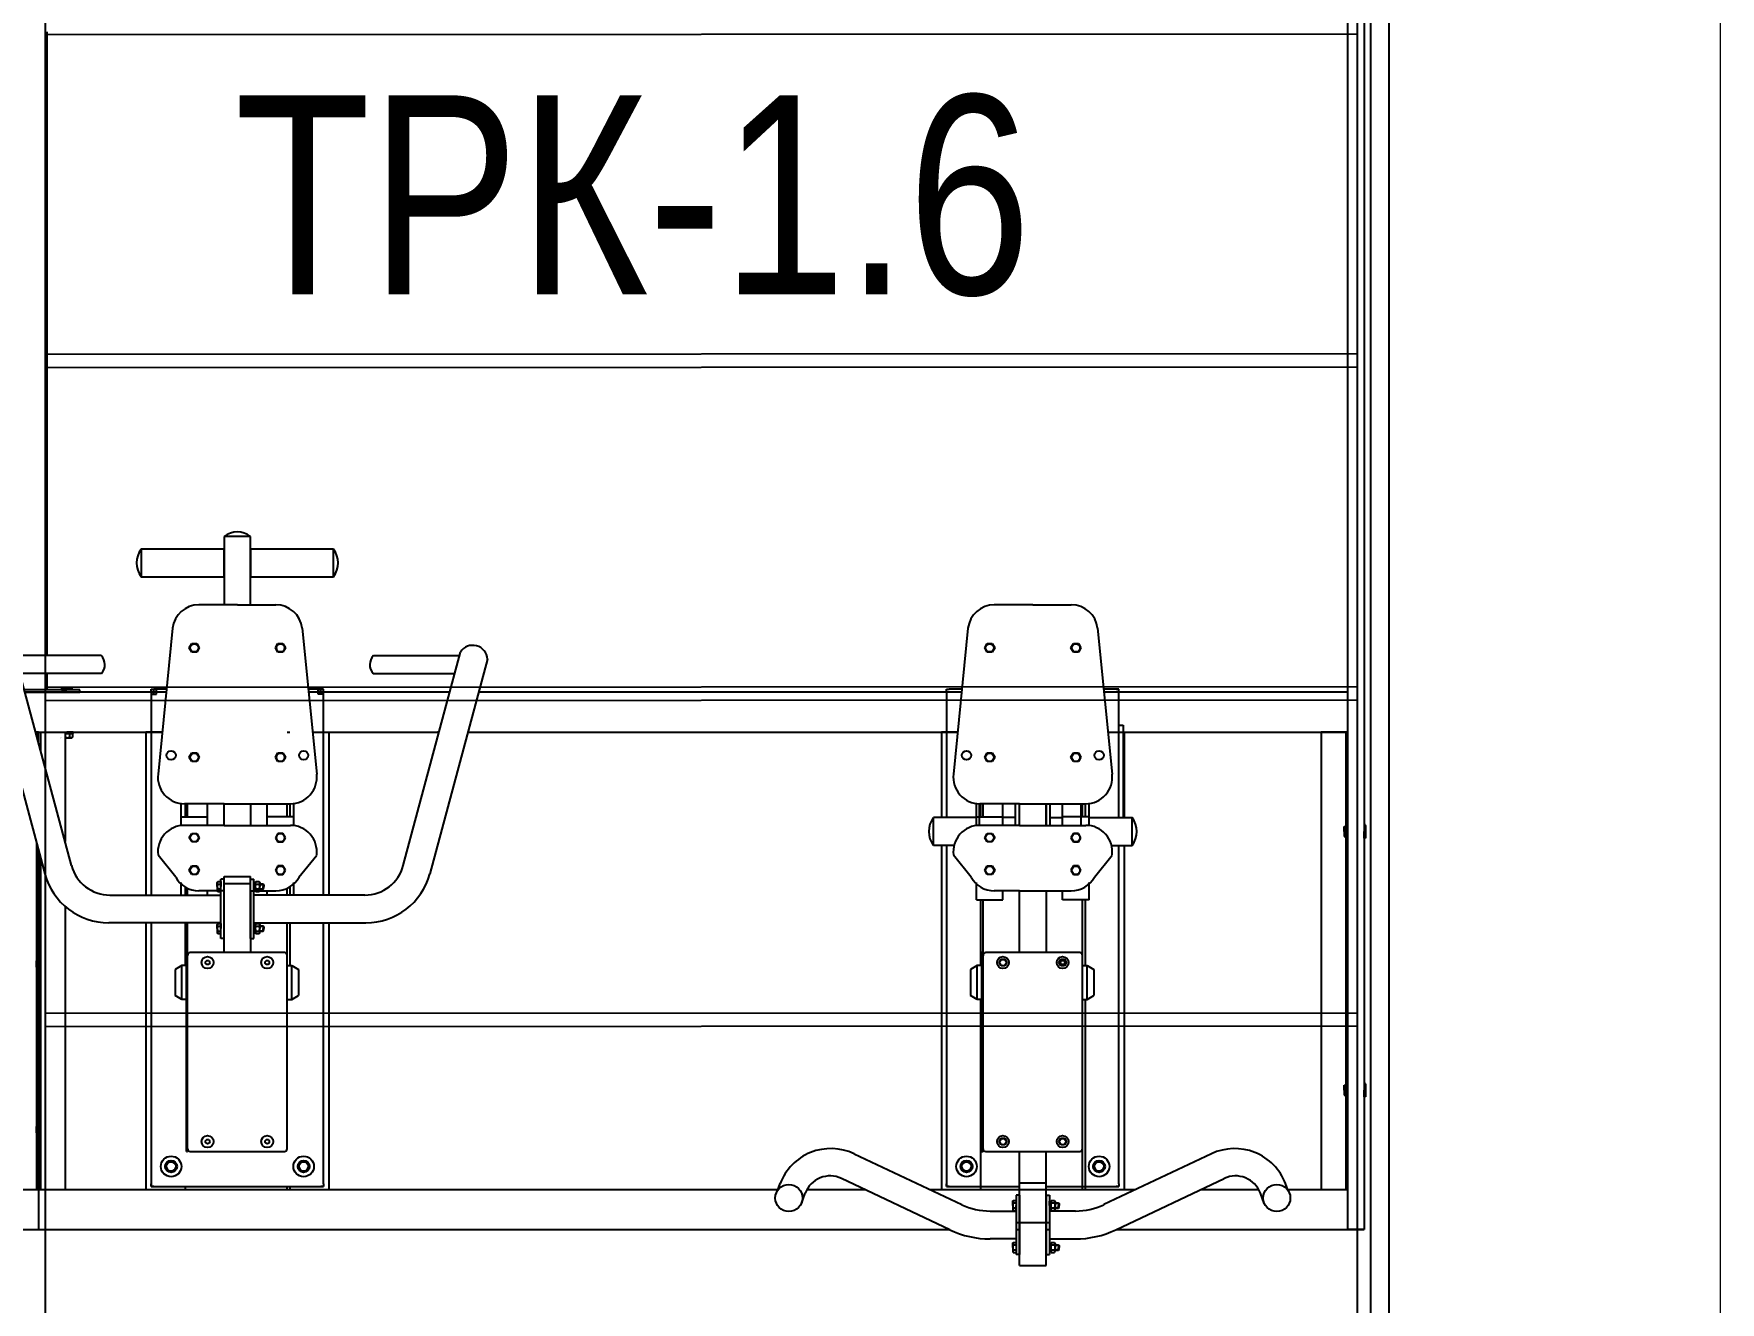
# Model space of a CAD drawing. Header units: millimetres. Extents: x -3908 to 2633, y -3782 to 2670.
# Drawn here: x 89 to 2633, y -1307 to 606 of the extents above; entities that cross this region are included whole.
import ezdxf

# ---------------------------------------------------------------- set-up
doc = ezdxf.new("R2010")
doc.units = ezdxf.units.MM
for name, color, linetype in [('DIKOM_АРТИКУЛ', 7, 'Continuous'), ('DIKOM_ЗОНА', 80, 'Continuous'), ('DIKOM_ОБЪЕКТ', 7, 'Continuous')]:
    doc.layers.add(name, color=color, linetype=linetype)
doc.styles.add('style1', font='arial.ttf', dxfattribs={"width": 0.8})

msp = doc.modelspace()

# ---------------------------------------------------------------- linework, layer by layer
at = {"layer": 'DIKOM_ЗОНА', "color": 3, "lineweight": 15}
msp.add_lwpolyline([(-1941.2, 2670.2), (2133.1, 2670.2, -0.414214), (2633.1, 2170.2), (2633.1, -1943.6, -0.414214), (2133.1, -2443.6), (-1941.2, -2443.6, -0.414214), (-2441.2, -1943.6), (-2441.2, 2170.2, -0.414214)], format="xyb", close=True, dxfattribs=at)
at = {"layer": 'DIKOM_ОБЪЕКТ'}
for p, q in [((2133.1, 2170.2), (2133.1, -1943.6)), ((105.8, 2074.7), (105.8, -1849.3)), ((2086, -1849.3), (2086, 2076)), ((2106, -1849.3), (2106, 2076)), ((2071, -1197.3), (2071, 1422.7)), ((2096, 1422.7), (2096, -1197.3)), ((105.8, 604.6), (2086, 605.6)), ((108.5, 608.7), (108.5, -332)), ((105.8, 122.6), (2086, 123.6)), ((105.8, 102.6), (2086, 103.6)), ((416, -152.2), (376, -152.2)), ((376, -152.2), (376, -255.3)), ((416, -255.3), (416, -152.2)), ((376, -171.2), (251, -171.2)), ((251, -171.2), (251, -213.2)), ((376, -213.2), (376, -171.2)), ((541, -171.2), (416, -171.2)), ((416, -171.2), (416, -213.2)), ((541, -213.2), (541, -171.2)), ((251, -213.2), (376, -213.2)), ((416, -213.2), (541, -213.2)), ((396, -255.3), (337.9, -255.3)), ((396, -255.3), (454, -255.3)), ((1596, -255.3), (1537.9, -255.3)), ((1596, -255.3), (1654, -255.3)), ((298.2, -290.6), (276.3, -510.6)), ((493.7, -290.6), (515.7, -510.6)), ((1498.2, -290.6), (1476.3, -510.6)), ((1693.7, -290.6), (1715.7, -510.6)), ((145.7, -648.5), (59.4, -326.6)), ((323.5, -320.3), (327.2, -313.8)), ((327.2, -326.8), (323.5, -320.3)), ((327.2, -313.8), (334.7, -313.8)), ((334.7, -326.8), (327.2, -326.8)), ((334.7, -313.8), (338.5, -320.3)), ((338.5, -320.3), (334.7, -326.8)), ((453.5, -320.3), (457.2, -313.8)), ((457.2, -326.8), (453.5, -320.3)), ((457.2, -313.8), (464.7, -313.8)), ((464.7, -326.8), (457.2, -326.8)), ((464.7, -313.8), (468.5, -320.3)), ((468.5, -320.3), (464.7, -326.8)), ((646.3, -648.5), (732.5, -326.6)), ((1523.5, -320.3), (1527.2, -313.8)), ((1527.2, -326.8), (1523.5, -320.3)), ((1527.2, -313.8), (1534.7, -313.8)), ((1534.7, -326.8), (1527.2, -326.8)), ((1534.7, -313.8), (1538.5, -320.3)), ((1538.5, -320.3), (1534.7, -326.8)), ((1653.5, -320.3), (1657.2, -313.8)), ((1657.2, -326.8), (1653.5, -320.3)), ((1657.2, -313.8), (1664.7, -313.8)), ((1664.7, -326.8), (1657.2, -326.8)), ((1664.7, -313.8), (1668.5, -320.3)), ((1668.5, -320.3), (1664.7, -326.8)), ((18.8, -337.3), (105.5, -660.9)), ((190.4, -332), (60.8, -332)), ((601.5, -332), (731.1, -332)), ((773.1, -337.3), (686.4, -660.9)), ((190.9, -359), (68.1, -359)), ((105.8, -379.4), (2086, -378.4)), ((108.5, -359), (108.5, -383.3)), ((138.5, -380.8), (130.9, -380.8)), ((130.9, -380.8), (130.9, -383.3)), ((138.5, -380.8), (131.2, -380.8)), ((138, -380.8), (137.1, -383.3)), ((138.5, -380.8), (146.1, -380.8)), ((138.5, -380.8), (145.7, -380.8)), ((138.9, -383.3), (139.8, -380.8)), ((146.1, -380.8), (146.1, -383.3)), ((601, -359), (723.8, -359)), ((158.5, -383.3), (74.6, -383.3)), ((96, -387.3), (75.7, -387.3)), ((75.7, -387.3), (158.5, -387.3)), ((288.6, -387.3), (96, -387.3)), ((105.8, -399.4), (2086, -398.4)), ((130.9, -383.3), (138.5, -383.3)), ((146.1, -383.3), (138.5, -383.3)), ((158.5, -387.3), (158.5, -383.3)), ((266, -386.3), (266, -382.3)), ((266, -382.3), (270, -382.3)), ((266, -386.3), (266, -693)), ((266, -390.3), (274, -390.3)), ((270, -390.3), (270, -382.3)), ((289.1, -382.3), (270, -382.3)), ((270, -386.3), (274, -386.3)), ((274, -390.3), (274, -382.3)), ((522, -382.3), (502.9, -382.3)), ((716.2, -387.3), (503.4, -387.3)), ((518, -390.3), (518, -382.3)), ((522, -386.3), (518, -386.3)), ((526, -390.3), (518, -390.3)), ((522, -382.3), (526, -382.3)), ((526, -382.3), (522, -382.3)), ((522, -390.3), (522, -382.3)), ((526, -386.3), (526, -382.3)), ((526, -386.3), (526, -382.3)), ((526, -693), (526, -386.3)), ((1488.6, -387.3), (759.7, -387.3)), ((1466, -386.3), (1466, -382.3)), ((1466, -382.3), (1470, -382.3)), ((1466, -386.3), (1466, -576.1)), ((1489.1, -382.3), (1470, -382.3)), ((1722, -382.3), (1702.9, -382.3)), ((2071, -387.3), (1703.4, -387.3)), ((1722, -382.3), (1726, -382.3)), ((1726, -382.3), (1722, -382.3)), ((1726, -386.3), (1726, -382.3)), ((1726, -386.3), (1726, -382.3)), ((1726, -576.1), (1726, -386.3)), ((91.7, -447.3), (96, -447.3)), ((96, -447.3), (91.7, -447.3)), ((93, -447.3), (93, -451.9)), ((96, -447.3), (282.6, -447.3)), ((96, -463.1), (96, -447.3)), ((96, -447.3), (136, -447.3)), ((96, -463.1), (96, -447.3)), ((99, -447.3), (99, -474.3)), ((128.5, -447.3), (138.5, -447.3)), ((136, -447.3), (136, -612.3)), ((136, -449.3), (138.5, -449.3)), ((138.5, -449.3), (136, -449.3)), ((138.5, -455.7), (136, -455.7)), ((148.5, -447.3), (138.5, -447.3)), ((147.7, -449.3), (138.5, -449.3)), ((138.5, -449.3), (148.5, -449.3)), ((138.5, -455.7), (146.1, -455.7)), ((143.1, -454.8), (143.1, -449.3)), ((146.1, -455.7), (147.7, -454.8)), ((147.7, -454.8), (147.7, -449.3)), ((148.5, -449.3), (148.5, -447.3)), ((282.6, -447.3), (258, -447.3)), ((258, -447.3), (258, -693)), ((471, -447.3), (475, -447.3)), ((471, -447.3), (475, -447.3)), ((509.3, -447.3), (700.2, -447.3)), ((509.3, -447.3), (534, -447.3)), ((534, -447.3), (534, -693)), ((700.2, -447.3), (698, -447.3)), ((743.6, -447.3), (1482.6, -447.3)), ((1482.6, -447.3), (1458, -447.3)), ((1458, -447.3), (1458, -576.1)), ((1709.3, -447.3), (2071, -447.3)), ((1709.3, -447.3), (1734, -447.3)), ((1726, -437), (1732.1, -437)), ((1732.1, -437), (1732.1, -576.1)), ((1734, -447.3), (1734, -576.1)), ((2071, -447.3), (2031, -447.3)), ((2031, -447.3), (2031, -1137.3)), ((2068, -447.3), (2068, -1137.3)), ((2071, -547.3), (2071, -447.3)), ((323.5, -485.3), (327.2, -478.8)), ((327.2, -478.8), (334.7, -478.8)), ((334.7, -478.8), (338.5, -485.3)), ((453.5, -485.3), (457.2, -478.8)), ((457.2, -478.8), (464.7, -478.8)), ((464.7, -478.8), (468.5, -485.3)), ((1523.5, -485.3), (1527.2, -478.8)), ((1527.2, -478.8), (1534.7, -478.8)), ((1534.7, -478.8), (1538.5, -485.3)), ((1653.5, -485.3), (1657.2, -478.8)), ((1657.2, -478.8), (1664.7, -478.8)), ((1664.7, -478.8), (1668.5, -485.3)), ((327.2, -491.8), (323.5, -485.3)), ((334.7, -491.8), (327.2, -491.8)), ((338.5, -485.3), (334.7, -491.8)), ((457.2, -491.8), (453.5, -485.3)), ((464.7, -491.8), (457.2, -491.8)), ((468.5, -485.3), (464.7, -491.8)), ((1527.2, -491.8), (1523.5, -485.3)), ((1534.7, -491.8), (1527.2, -491.8)), ((1538.5, -485.3), (1534.7, -491.8)), ((1657.2, -491.8), (1653.5, -485.3)), ((1664.7, -491.8), (1657.2, -491.8)), ((1668.5, -485.3), (1664.7, -491.8)), ((311, -588.3), (311, -554.9)), ((376, -555.3), (316, -555.3)), ((317, -555.3), (317, -575.3)), ((321, -575.3), (321, -555.3)), ((351, -587.9), (351, -555.3)), ((351, -587.9), (351, -555.3)), ((376, -587.9), (376, -555.3)), ((376, -555.3), (475.9, -555.3)), ((416, -555.3), (416, -587.9)), ((441, -587.9), (441, -555.3)), ((441, -587.9), (441, -555.3)), ((471, -575.3), (471, -555.3)), ((475, -555.3), (475, -575.3)), ((481, -588.3), (481, -554.9)), ((1511, -588.3), (1511, -554.9)), ((1515.1, -555.3), (1515.1, -587.9)), ((1576, -555.3), (1516, -555.3)), ((1517, -555.3), (1517, -575.3)), ((1521, -575.3), (1521, -555.3)), ((1551, -587.9), (1551, -555.3)), ((1551, -587.9), (1551, -555.3)), ((1570, -587.9), (1570, -555.3)), ((1576, -587.9), (1576, -555.3)), ((1576, -587.9), (1576, -555.3)), ((1576, -555.3), (1675.9, -555.3)), ((1616, -555.3), (1616, -587.9)), ((1616, -587.9), (1616, -555.3)), ((1622, -587.9), (1622, -555.3)), ((1641, -587.9), (1641, -555.3)), ((1641, -587.9), (1641, -555.3)), ((1669.1, -587.9), (1669.1, -555.3)), ((1671, -575.3), (1671, -555.3)), ((1675, -555.3), (1675, -575.3)), ((1681, -588.3), (1681, -554.9)), ((311, -575.3), (351, -575.3)), ((481, -575.3), (441, -575.3)), ((1446, -618.1), (1446, -576.1)), ((1511, -576.1), (1446, -576.1)), ((1511, -575.3), (1551, -575.3)), ((1570, -576.1), (1551, -576.1)), ((1622, -576.1), (1641, -576.1)), ((1681, -575.3), (1641, -575.3)), ((1681, -576.1), (1746, -576.1)), ((1746, -618.1), (1746, -576.1)), ((376, -587.9), (316, -587.9)), ((323.5, -606.5), (327.2, -600)), ((327.2, -613), (323.5, -606.5)), ((327.2, -600), (334.7, -600)), ((334.7, -600), (338.5, -606.5)), ((338.5, -606.5), (334.7, -613)), ((376, -587.9), (475.9, -587.9)), ((457.2, -600), (453.5, -606.5)), ((453.5, -606.5), (457.2, -613)), ((464.7, -600), (457.2, -600)), ((468.5, -606.5), (464.7, -600)), ((464.7, -613), (468.5, -606.5)), ((1576, -587.9), (1516, -587.9)), ((1523.5, -606.5), (1527.2, -600)), ((1527.2, -613), (1523.5, -606.5)), ((1527.2, -600), (1534.7, -600)), ((1534.7, -600), (1538.5, -606.5)), ((1538.5, -606.5), (1534.7, -613)), ((1576, -587.9), (1675.9, -587.9)), ((1657.2, -600), (1653.5, -606.5)), ((1653.5, -606.5), (1657.2, -613)), ((1664.7, -600), (1657.2, -600)), ((1668.5, -606.5), (1664.7, -600)), ((1664.7, -613), (1668.5, -606.5)), ((2065.5, -597.3), (2065.5, -589.7)), ((2065.5, -589.7), (2068, -589.7)), ((2065.5, -597.3), (2065.5, -590.1)), ((2068, -596.9), (2065.5, -596)), ((2065.5, -597.3), (2065.5, -604.9)), ((2065.5, -597.3), (2065.5, -604.6)), ((2065.5, -597.8), (2068, -598.7)), ((2065.5, -604.9), (2068, -604.9)), ((2068, -589.7), (2068, -597.3)), ((2068, -604.9), (2068, -597.3)), ((2098, -587.3), (2096, -587.3)), ((2096, -587.3), (2096, -597.3)), ((2096, -607.3), (2096, -597.3)), ((2098, -607.3), (2096, -607.3)), ((2098, -597.3), (2098, -587.3)), ((2098, -588.1), (2098, -597.3)), ((2098, -606.6), (2098, -597.3)), ((2098, -597.3), (2098, -607.3)), ((93, -614.1), (93, -1137.3)), ((96, -625.3), (96, -1137.3)), ((96, -625.3), (96, -1137.3)), ((303, -666), (276.3, -632.7)), ((334.7, -613), (327.2, -613)), ((457.2, -613), (464.7, -613)), ((488.9, -666), (515.7, -632.7)), ((1477.2, -618.1), (1446, -618.1)), ((1458, -618.1), (1458, -1137.3)), ((1466, -618.1), (1466, -693)), ((1503, -666), (1476.3, -632.7)), ((1534.7, -613), (1527.2, -613)), ((1657.2, -613), (1664.7, -613)), ((1688.9, -666), (1715.7, -632.7)), ((1714.7, -618.1), (1746, -618.1)), ((1726, -693), (1726, -618.1)), ((1734, -618.1), (1734, -1137.3)), ((99, -636.5), (99, -1137.3)), ((323.5, -655.7), (327.2, -649.2)), ((327.2, -662.2), (323.5, -655.7)), ((327.2, -649.2), (334.7, -649.2)), ((334.7, -649.2), (338.5, -655.7)), ((338.5, -655.7), (334.7, -662.2)), ((457.2, -649.2), (453.5, -655.7)), ((453.5, -655.7), (457.2, -662.2)), ((464.7, -649.2), (457.2, -649.2)), ((468.5, -655.7), (464.7, -649.2)), ((464.7, -662.2), (468.5, -655.7)), ((1523.5, -655.7), (1527.2, -649.2)), ((1527.2, -662.2), (1523.5, -655.7)), ((1527.2, -649.2), (1534.7, -649.2)), ((1534.7, -649.2), (1538.5, -655.7)), ((1538.5, -655.7), (1534.7, -662.2)), ((1657.2, -649.2), (1653.5, -655.7)), ((1653.5, -655.7), (1657.2, -662.2)), ((1664.7, -649.2), (1657.2, -649.2)), ((1668.5, -655.7), (1664.7, -649.2)), ((1664.7, -662.2), (1668.5, -655.7)), ((311, -693), (311, -674.1)), ((311, -693), (311, -676.1)), ((317, -680.6), (317, -693)), ((321, -693), (321, -682.8)), ((334.7, -662.2), (327.2, -662.2)), ((376, -686.6), (337.9, -686.6)), ((351, -693), (351, -686.6)), ((351, -693), (351, -686.6)), ((365.7, -674), (366.4, -672.7)), ((365.7, -680.2), (365.7, -674)), ((365.7, -680.2), (365.7, -686.4)), ((365.7, -686.4), (366.4, -687.7)), ((366.4, -672.7), (371, -672.7)), ((366.4, -676.4), (371, -676.4)), ((366.4, -683.9), (371, -683.9)), ((376, -669.2), (371, -669.2)), ((371, -758.8), (371, -669.2)), ((371, -672.7), (371, -680.2)), ((371, -687.7), (371, -680.2)), ((376, -686.6), (376, -665)), ((376, -665), (416, -665)), ((376, -758.8), (376, -669.2)), ((376, -675.8), (416, -675.8)), ((376, -779.8), (376, -686.6)), ((416, -686.6), (416, -665)), ((416, -758.8), (416, -669.2)), ((416, -669.2), (421, -669.2)), ((416, -686.6), (416, -779.8)), ((416, -686.6), (454, -686.6)), ((421, -758.8), (421, -669.2)), ((421, -680.2), (421, -674.1)), ((421, -674.1), (423, -674.1)), ((421, -679.8), (423, -679.1)), ((421, -680.2), (421, -686.3)), ((423, -680.6), (421, -681.3)), ((421, -686.3), (423, -686.3)), ((423, -674.3), (423.9, -672.7)), ((423, -674.1), (423, -680.2)), ((423, -680.2), (423, -674.3)), ((423, -686.3), (423, -680.2)), ((423, -680.2), (423, -686)), ((423, -686), (423.9, -687.7)), ((423.9, -672.7), (428.8, -672.7)), ((423.9, -676.4), (428.8, -676.4)), ((423.9, -683.9), (428.8, -683.9)), ((428.8, -672.7), (429.8, -674.3)), ((428.8, -687.7), (429.8, -686)), ((429.8, -674.3), (429.8, -680.2)), ((429.8, -676.2), (434.7, -676.2)), ((429.8, -676.9), (435.4, -676.9)), ((429.8, -686), (429.8, -680.2)), ((429.8, -683.5), (435.4, -683.5)), ((429.8, -684.2), (434.7, -684.2)), ((434.7, -676.2), (436, -677.4)), ((434.7, -676.2), (434.7, -680.2)), ((434.7, -684.2), (434.7, -680.2)), ((434.7, -684.2), (436, -682.9)), ((436, -677.4), (436, -680.2)), ((436, -682.9), (436, -680.2)), ((441, -693), (441, -686.6)), ((441, -693), (441, -686.6)), ((457.2, -662.2), (464.7, -662.2)), ((471, -693), (471, -682.8)), ((475, -680.6), (475, -693)), ((481, -693), (481, -674.1)), ((481, -693), (481, -676.1)), ((1511, -700.4), (1511, -674.1)), ((1511, -700.4), (1511, -676.1)), ((1534.7, -662.2), (1527.2, -662.2)), ((1576, -686.6), (1537.9, -686.6)), ((1551, -700.4), (1551, -686.6)), ((1551, -700.4), (1551, -686.6)), ((1576, -779.8), (1576, -686.6)), ((1576, -686.6), (1654, -686.6)), ((1616, -686.6), (1616, -779.8)), ((1641, -700.4), (1641, -686.6)), ((1641, -700.4), (1641, -686.6)), ((1657.2, -662.2), (1664.7, -662.2)), ((1681, -700.4), (1681, -674.1)), ((1681, -700.4), (1681, -676.1)), ((136, -710), (136, -1137.3)), ((203.6, -693), (371, -693)), ((366.4, -687.7), (371, -687.7)), ((588.3, -693), (421, -693)), ((423.9, -687.7), (428.8, -687.7)), ((1466, -693), (1466, -1128.3)), ((1511, -700.4), (1551, -700.4)), ((1517, -700.4), (1517, -799.3)), ((1521, -783.8), (1521, -700.4)), ((1681, -700.4), (1641, -700.4)), ((1671, -799.3), (1671, -700.4)), ((1675, -700.4), (1675, -799.3)), ((1726, -1128.3), (1726, -693)), ((371, -735), (202.1, -735)), ((258, -735), (258, -1137.3)), ((266, -735), (266, -1128.3)), ((317, -735), (317, -799.3)), ((321, -783.8), (321, -735)), ((365.7, -737.4), (366.4, -736)), ((365.7, -743.5), (365.7, -737.4)), ((366.4, -736), (371, -736)), ((371, -736), (371, -743.5)), ((421, -735), (589.8, -735)), ((421, -743.5), (421, -737.4)), ((421, -737.4), (423, -737.4)), ((423, -737.7), (423.9, -736)), ((423, -737.4), (423, -743.5)), ((423, -743.5), (423, -737.7)), ((423.9, -736), (428.8, -736)), ((428.8, -736), (429.8, -737.7)), ((429.8, -737.7), (429.8, -743.5)), ((471, -799.3), (471, -735)), ((475, -735), (475, -799.3)), ((526, -1128.3), (526, -735)), ((534, -735), (534, -1137.3)), ((365.7, -743.5), (365.7, -749.7)), ((365.7, -749.7), (366.4, -751)), ((366.4, -739.8), (371, -739.8)), ((366.4, -747.3), (371, -747.3)), ((366.4, -751), (371, -751)), ((371, -751), (371, -743.5)), ((376, -758.8), (371, -758.8)), ((416, -758.8), (421, -758.8)), ((421, -743.2), (423, -742.4)), ((421, -743.5), (421, -749.6)), ((423, -743.9), (421, -744.6)), ((421, -749.6), (423, -749.6)), ((423, -749.6), (423, -743.5)), ((423, -743.5), (423, -749.4)), ((423, -749.4), (423.9, -751)), ((423.9, -739.8), (428.8, -739.8)), ((423.9, -747.3), (428.8, -747.3)), ((423.9, -751), (428.8, -751)), ((428.8, -751), (429.8, -749.4)), ((429.8, -739.5), (434.7, -739.5)), ((429.8, -740.2), (435.4, -740.2)), ((429.8, -749.4), (429.8, -743.5)), ((429.8, -746.9), (435.4, -746.9)), ((429.8, -747.5), (434.7, -747.5)), ((434.7, -739.5), (436, -740.8)), ((434.7, -739.5), (434.7, -743.5)), ((434.7, -747.5), (434.7, -743.5)), ((434.7, -747.5), (436, -746.3)), ((436, -740.8), (436, -743.5)), ((436, -746.3), (436, -743.5)), ((93, -783.1), (93, -792.3)), ((93, -788.2), (99, -788.2)), ((93.6, -787.3), (99, -787.3)), ((99, -792.3), (99, -784.7)), ((321, -779.8), (319, -779.8)), ((319, -779.8), (321, -779.8)), ((319, -1079.8), (319, -779.8)), ((321, -779.8), (321, -784.8)), ((321, -1074.8), (321, -784.8)), ((467, -779.8), (325, -779.8)), ((471, -1075.8), (471, -783.8)), ((1521, -779.8), (1519, -779.8)), ((1519, -779.8), (1521, -779.8)), ((1519, -1079.8), (1519, -779.8)), ((1521, -779.8), (1521, -784.8)), ((1521, -1074.8), (1521, -784.8)), ((1667, -779.8), (1525, -779.8)), ((1671, -1075.8), (1671, -783.8)), ((93, -801.6), (93, -792.3)), ((93, -796.5), (99, -796.5)), ((93.6, -797.3), (99, -797.3)), ((99, -792.3), (99, -799.9)), ((312, -799.3), (302, -805.1)), ((302, -805.1), (302, -844.6)), ((319, -799.3), (312, -799.3)), ((312, -850.3), (312, -799.3)), ((471, -799.3), (478, -799.3)), ((478, -799.3), (488, -805.1)), ((478, -850.3), (478, -799.3)), ((488, -805.1), (488, -844.6)), ((1512, -799.3), (1502, -805.1)), ((1502, -805.1), (1502, -844.6)), ((1519, -799.3), (1512, -799.3)), ((1512, -850.3), (1512, -799.3)), ((1545.2, -794.8), (1548.1, -789.8)), ((1548.1, -799.8), (1545.2, -794.8)), ((1548.1, -789.8), (1553.8, -789.8)), ((1553.8, -799.8), (1548.1, -799.8)), ((1553.8, -789.8), (1556.7, -794.8)), ((1556.7, -794.8), (1553.8, -799.8)), ((1635.2, -794.8), (1638.1, -789.8)), ((1638.1, -799.8), (1635.2, -794.8)), ((1638.1, -789.8), (1643.8, -789.8)), ((1643.8, -799.8), (1638.1, -799.8)), ((1643.8, -789.8), (1646.7, -794.8)), ((1646.7, -794.8), (1643.8, -799.8)), ((1671, -799.3), (1678, -799.3)), ((1678, -799.3), (1688, -805.1)), ((1678, -850.3), (1678, -799.3)), ((1688, -805.1), (1688, -844.6)), ((312, -850.3), (302, -844.6)), ((319, -850.3), (312, -850.3)), ((471, -1075.8), (471, -850.3)), ((471, -850.3), (478, -850.3)), ((478, -850.3), (488, -844.6)), ((1512, -850.3), (1502, -844.6)), ((1519, -850.3), (1512, -850.3)), ((1517, -850.3), (1517, -1137.3)), ((1671, -1137.3), (1671, -850.3)), ((1671, -850.3), (1678, -850.3)), ((1675, -850.3), (1675, -1137.3)), ((1678, -850.3), (1688, -844.6)), ((105.8, -871.4), (2086, -870.4)), ((105.8, -891.4), (2086, -890.4)), ((2065.5, -987.3), (2065.5, -979.7)), ((2065.5, -979.7), (2068, -979.7)), ((2065.5, -987.3), (2065.5, -980.1)), ((2068, -986.9), (2065.5, -986)), ((2065.5, -987.3), (2065.5, -994.9)), ((2065.5, -987.3), (2065.5, -994.6)), ((2065.5, -987.8), (2068, -988.7)), ((2068, -979.7), (2068, -987.3)), ((2068, -994.9), (2068, -987.3)), ((2098, -977.3), (2096, -977.3)), ((2096, -977.3), (2096, -987.3)), ((2096, -997.3), (2096, -987.3)), ((2098, -987.3), (2098, -977.3)), ((2098, -978.1), (2098, -987.3)), ((2098, -996.6), (2098, -987.3)), ((2098, -987.3), (2098, -997.3)), ((2065.5, -994.9), (2068, -994.9)), ((2098, -997.3), (2096, -997.3)), ((93, -1033.1), (93, -1042.3)), ((93, -1038.2), (99, -1038.2)), ((93, -1051.6), (93, -1042.3)), ((93.6, -1037.3), (99, -1037.3)), ((99, -1042.3), (99, -1034.7)), ((99, -1042.3), (99, -1049.9)), ((93, -1046.5), (99, -1046.5)), ((93.6, -1047.3), (99, -1047.3)), ((1545.2, -1064.8), (1548.1, -1059.8)), ((1548.1, -1069.8), (1545.2, -1064.8)), ((1548.1, -1059.8), (1553.8, -1059.8)), ((1553.8, -1059.8), (1556.7, -1064.8)), ((1556.7, -1064.8), (1553.8, -1069.8)), ((1635.2, -1064.8), (1638.1, -1059.8)), ((1638.1, -1069.8), (1635.2, -1064.8)), ((1638.1, -1059.8), (1643.8, -1059.8)), ((1643.8, -1059.8), (1646.7, -1064.8)), ((1646.7, -1064.8), (1643.8, -1069.8)), ((319, -1079.8), (321, -1079.8)), ((319, -1079.8), (321, -1079.8)), ((321, -1079.8), (321, -1074.8)), ((325, -1079.8), (467, -1079.8)), ((1326.5, -1083.1), (1488.8, -1159.9)), ((1519, -1079.8), (1521, -1079.8)), ((1519, -1079.8), (1521, -1079.8)), ((1521, -1079.8), (1521, -1074.8)), ((1525, -1079.8), (1667, -1079.8)), ((1553.8, -1069.8), (1548.1, -1069.8)), ((1576, -1251.8), (1576, -1079.8)), ((1616, -1251.8), (1616, -1079.8)), ((1643.8, -1069.8), (1638.1, -1069.8)), ((1865.4, -1083.1), (1703.1, -1159.9)), ((-686, -1137.3), (96, -1137.3)), ((96, -1137.3), (1211.8, -1137.3)), ((96, -1137.3), (96, -1197.3)), ((266, -1132.3), (266, -1128.3)), ((266, -1128.3), (266, -1132.3)), ((270, -1132.3), (266, -1132.3)), ((266, -1132.3), (270, -1132.3)), ((270, -1132.3), (522, -1132.3)), ((317, -1132.3), (317, -1137.3)), ((471, -1137.3), (471, -1132.3)), ((475, -1132.3), (475, -1137.3)), ((522, -1132.3), (526, -1132.3)), ((522, -1132.3), (526, -1132.3)), ((526, -1132.3), (522, -1132.3)), ((526, -1128.3), (526, -1132.3)), ((526, -1128.3), (526, -1132.3)), ((526, -1128.3), (526, -1132.3)), ((1210.6, -1139.1), (1214.7, -1128.2)), ((1246.8, -1158), (1252.6, -1142.4)), ((1255, -1137.3), (1342.9, -1137.3)), ((1470.9, -1197.9), (1307.2, -1120.5)), ((1441.1, -1137.3), (1750.8, -1137.3)), ((1466, -1132.3), (1466, -1128.3)), ((1466, -1128.3), (1466, -1132.3)), ((1470, -1132.3), (1466, -1132.3)), ((1466, -1132.3), (1470, -1132.3)), ((1470, -1132.3), (1576, -1132.3)), ((1576, -1127), (1616, -1127)), ((1616, -1132.3), (1722, -1132.3)), ((1721.1, -1197.9), (1884.8, -1120.5)), ((1722, -1132.3), (1726, -1132.3)), ((1722, -1132.3), (1726, -1132.3)), ((1726, -1132.3), (1722, -1132.3)), ((1726, -1128.3), (1726, -1132.3)), ((1726, -1128.3), (1726, -1132.3)), ((1726, -1128.3), (1726, -1132.3)), ((1849.1, -1137.3), (1936.9, -1137.3)), ((1945.2, -1158), (1939.3, -1142.4)), ((1981.3, -1139.1), (1977.2, -1128.2)), ((1980.1, -1137.3), (2071, -1137.3)), ((1531.6, -1169.6), (1571, -1169.6)), ((1565.7, -1154.9), (1566.4, -1153.5)), ((1565.7, -1161), (1565.7, -1154.9)), ((1565.7, -1161), (1565.7, -1167.2)), ((1565.7, -1167.2), (1566.4, -1168.5)), ((1566.4, -1153.5), (1571, -1153.5)), ((1566.4, -1157.3), (1571, -1157.3)), ((1566.4, -1164.8), (1571, -1164.8)), ((1566.4, -1168.5), (1571, -1168.5)), ((1576, -1145.8), (1571, -1145.8)), ((1571, -1145.8), (1571, -1235.3)), ((1571, -1153.5), (1571, -1161)), ((1571, -1168.5), (1571, -1161)), ((1576, -1145.8), (1576, -1235.3)), ((1616, -1145.8), (1616, -1235.3)), ((1616, -1145.8), (1621, -1145.8)), ((1621, -1145.8), (1621, -1235.3)), ((1621, -1161), (1621, -1154.9)), ((1621, -1154.9), (1623, -1154.9)), ((1623, -1160.7), (1621, -1159.9)), ((1621, -1161), (1621, -1167.1)), ((1621, -1161.4), (1623, -1162.1)), ((1621, -1167.1), (1623, -1167.1)), ((1660.3, -1169.6), (1621, -1169.6)), ((1623, -1155.2), (1623.9, -1153.5)), ((1623, -1154.9), (1623, -1161)), ((1623, -1161), (1623, -1155.2)), ((1623, -1167.1), (1623, -1161)), ((1623, -1161), (1623, -1166.9)), ((1623, -1166.9), (1623.9, -1168.5)), ((1623.9, -1153.5), (1628.8, -1153.5)), ((1623.9, -1157.3), (1628.8, -1157.3)), ((1623.9, -1164.8), (1628.8, -1164.8)), ((1623.9, -1168.5), (1628.8, -1168.5)), ((1628.8, -1153.5), (1629.8, -1155.2)), ((1628.8, -1168.5), (1629.8, -1166.9)), ((1629.8, -1155.2), (1629.8, -1161)), ((1629.8, -1157), (1634.7, -1157)), ((1629.8, -1157.7), (1635.4, -1157.7)), ((1629.8, -1166.9), (1629.8, -1161)), ((1629.8, -1164.4), (1635.4, -1164.4)), ((1629.8, -1165), (1634.7, -1165)), ((1634.7, -1157), (1636, -1158.3)), ((1634.7, -1157), (1634.7, -1161)), ((1634.7, -1165), (1634.7, -1161)), ((1634.7, -1165), (1636, -1163.8)), ((1636, -1158.3), (1636, -1161)), ((1636, -1163.8), (1636, -1161)), ((1571, -1187), (1621, -1187)), ((-681, -1197.3), (96, -1197.3)), ((96, -1197.3), (1469.7, -1197.3)), ((1571, -1211.6), (1531.6, -1211.6)), ((1565.7, -1218.2), (1566.4, -1216.9)), ((1565.7, -1224.4), (1565.7, -1218.2)), ((1566.4, -1216.9), (1571, -1216.9)), ((1566.4, -1220.6), (1571, -1220.6)), ((1571, -1197.3), (1576, -1197.3)), ((1616, -1197.3), (1621, -1197.3)), ((1621, -1211.6), (1660.3, -1211.6)), ((1621, -1218.3), (1623, -1218.3)), ((1623, -1218.5), (1623.9, -1216.9)), ((1623, -1218.3), (1623, -1224.4)), ((1623, -1224.4), (1623, -1218.5)), ((1623, -1224.4), (1623, -1218.5)), ((1623.9, -1216.9), (1628.8, -1216.9)), ((1623.9, -1220.6), (1628.8, -1220.6)), ((1628.8, -1216.9), (1629.8, -1218.5)), ((1629.8, -1218.5), (1629.8, -1224.4)), ((1629.8, -1220.4), (1634.7, -1220.4)), ((1629.8, -1221), (1635.4, -1221)), ((1634.7, -1220.4), (1636, -1221.6)), ((1634.7, -1220.4), (1634.7, -1224.4)), ((1722.2, -1197.3), (2096, -1197.3)), ((2096, -1197.3), (2071, -1197.3)), ((1565.7, -1224.4), (1565.7, -1230.5)), ((1565.7, -1230.5), (1566.4, -1231.9)), ((1566.4, -1228.1), (1571, -1228.1)), ((1566.4, -1231.9), (1571, -1231.9)), ((1576, -1235.3), (1571, -1235.3)), ((1616, -1235.3), (1621, -1235.3)), ((1623, -1224), (1621, -1223.3)), ((1621, -1224.8), (1623, -1225.5)), ((1621, -1230.5), (1623, -1230.5)), ((1623, -1224.4), (1623, -1230.2)), ((1623, -1230.5), (1623, -1224.4)), ((1623, -1224.4), (1623, -1230.2)), ((1623, -1230.2), (1623.9, -1231.9)), ((1623.9, -1228.1), (1628.8, -1228.1)), ((1623.9, -1231.9), (1628.8, -1231.9)), ((1628.8, -1231.9), (1629.8, -1230.2)), ((1629.8, -1230.2), (1629.8, -1224.4)), ((1629.8, -1227.7), (1635.4, -1227.7)), ((1629.8, -1228.4), (1634.7, -1228.4)), ((1634.7, -1228.4), (1634.7, -1224.4)), ((1634.7, -1228.4), (1636, -1227.1)), ((1636, -1221.6), (1636, -1224.4)), ((1636, -1227.1), (1636, -1224.4)), ((1576, -1251.8), (1616, -1251.8))]:
    msp.add_line(p, q, dxfattribs=at)
for centre, radius in [((331, -320.3), 6.18), ((461, -320.3), 6.18), ((1531, -320.3), 6.18), ((1661, -320.3), 6.18), ((296, -482.3), 7), ((331, -485.3), 6.18), ((461, -485.3), 6.18), ((496, -482.3), 7), ((1496, -482.3), 7), ((1531, -485.3), 6.18), ((1661, -485.3), 6.18), ((1696, -482.3), 7), ((331, -606.5), 6.18), ((461, -606.5), 6.18), ((1531, -606.5), 6.18), ((1661, -606.5), 6.18), ((331, -655.7), 6.18), ((461, -655.7), 6.18), ((1531, -655.7), 6.18), ((1661, -655.7), 6.18), ((351, -794.8), 9), ((441, -794.8), 9), ((1551, -794.8), 9), ((1641, -794.8), 9), ((351, -794.8), 3.2), ((441, -794.8), 3.2), ((1551, -794.8), 4.75), ((1641, -794.8), 4.75), ((1641, -794.8), 3.2), ((351, -1064.8), 9), ((351, -1064.8), 3.2), ((441, -1064.8), 9), ((441, -1064.8), 3.2), ((1551, -1064.8), 9), ((1551, -1064.8), 4.75), ((1641, -1064.8), 9), ((1641, -1064.8), 4.75), ((296, -1102.3), 15.5), ((296, -1102.3), 9), ((496, -1102.3), 15.5), ((496, -1102.3), 9), ((1496, -1102.3), 15.5), ((1496, -1102.3), 9), ((1696, -1102.3), 15.5), ((1696, -1102.3), 9), ((296, -1102.3), 7), ((496, -1102.3), 7), ((1496, -1102.3), 7), ((1696, -1102.3), 7)]:
    msp.add_circle(centre, radius, dxfattribs=at)
for centre, radius, start, end in [((396, -178), 32.6, 52.2198, 127.7802), ((278.3, -192.2), 34.5, 142.496, 217.504), ((513.3, -192.2), 34.7, 322.7477, 37.2523), ((337.9, -295.3), 40, 90, 173.2329), ((454, -295.3), 40, 6.7671, 90), ((1537.9, -295.3), 40, 90, 173.2329), ((1654, -295.3), 40, 6.7671, 90), ((751.1, -338.5), 22.1, 3.1635, 147.4757), ((176.7, -345.7), 19.4, 317.019, 45.1704), ((615.2, -345.7), 19.4, 134.8296, 222.981), ((131.6, -452.4), 3.24, 240.866, 240.8661), ((138.5, -444), 11.8, 257.7204, 270), ((138.5, -444), 11.8, 270, 293.1373), ((145.3, -452.4), 3.24, 226.6832, 299.134), ((316, -515.3), 40, 173.2329, 270), ((475.9, -515.3), 40, 270, 6.7671), ((1516, -515.3), 40, 173.2329, 270), ((1675.9, -515.3), 40, 270, 6.7671), ((1475.4, -597.1), 36.2, 144.5137, 215.4863), ((1716.5, -597.1), 36.2, 324.5137, 35.4863), ((316, -627.9), 40, 90, 186.7671), ((475.9, -627.9), 40, 353.2329, 90), ((1516, -627.9), 40, 90, 186.7671), ((1675.9, -627.9), 40, 353.2329, 90), ((202.1, -635), 100, 195, 270), ((203.6, -633), 60, 195, 270), ((588.3, -633), 60, 270, 345), ((589.8, -635), 100, 270, 345), ((337.9, -646.6), 40, 209.0489, 270), ((368.3, -674.6), 2.64, 150.9367, 223.2461), ((375.2, -680.2), 9.55, 156.8627, 180), ((375.2, -680.2), 9.55, 180, 203.1373), ((368.3, -685.8), 2.64, 136.7539, 209.0633), ((425.1, -674.8), 2.04, 142.6066, 235.9525), ((430.8, -680.2), 7.84, 151.4211, 180), ((430.8, -680.2), 7.84, 180, 208.5789), ((425.1, -685.6), 2.04, 124.0475, 217.3934), ((427.7, -674.8), 2.04, 304.0475, 37.3934), ((421.9, -680.2), 7.84, 0, 28.5789), ((421.9, -680.2), 7.84, 331.4211, 0), ((427.7, -685.6), 2.04, 322.6066, 55.9525), ((454, -646.6), 40, 270, 330.9511), ((1537.9, -646.6), 40, 209.0489, 270), ((1654, -646.6), 40, 270, 330.9511), ((368.3, -738), 2.64, 150.9367, 223.2461), ((425.1, -738.1), 2.04, 142.6066, 235.9525), ((427.7, -738.1), 2.04, 304.0475, 37.3934), ((375.2, -743.5), 9.55, 156.8627, 180), ((375.2, -743.5), 9.55, 180, 203.1373), ((368.3, -749.1), 2.64, 136.7539, 209.0633), ((430.8, -743.5), 7.84, 151.4211, 180), ((430.8, -743.5), 7.84, 180, 208.5789), ((425.1, -749), 2.04, 124.0475, 217.3934), ((421.9, -743.5), 7.84, 0, 28.5789), ((421.9, -743.5), 7.84, 331.4211, 0), ((427.7, -749), 2.04, 322.6066, 55.9525), ((93.6, -786.7), 0.6, 180, 270), ((325, -783.8), 4, 90, 180), ((467, -783.8), 4, 0, 90), ((1525, -783.8), 4, 90, 180), ((1667, -783.8), 4, 0, 90), ((93.6, -797.9), 0.6, 90, 180), ((93.6, -1036.7), 0.6, 180, 270), ((93.6, -1047.9), 0.6, 90, 180), ((325, -1075.8), 4, 180, 270), ((467, -1075.8), 4, 270, 0), ((1291.4, -1157.3), 82, 64.6798, 159.2506), ((1525, -1075.8), 4, 180, 270), ((1667, -1075.8), 4, 270, 0), ((1900.5, -1157.3), 82, 20.7494, 115.3202), ((1290.1, -1156.6), 40, 64.6798, 159.2506), ((1901.9, -1156.6), 40, 20.7494, 115.3202), ((1531.6, -1069.6), 100, 244.6798, 270), ((1568.3, -1155.5), 2.64, 150.9367, 223.2461), ((1575.2, -1161), 9.55, 156.8627, 180), ((1575.2, -1161), 9.55, 180, 203.1373), ((1568.3, -1166.6), 2.64, 136.7539, 209.0633), ((1625.1, -1155.6), 2.04, 142.6066, 235.9525), ((1630.8, -1161), 7.84, 151.4211, 180), ((1630.8, -1161), 7.84, 180, 208.5789), ((1625.1, -1166.5), 2.04, 124.0475, 217.3934), ((1627.7, -1155.6), 2.04, 304.0475, 37.3934), ((1621.9, -1161), 7.84, 0, 28.5789), ((1621.9, -1161), 7.84, 331.4211, 0), ((1627.7, -1166.5), 2.04, 322.6066, 55.9525), ((1660.3, -1069.6), 100, 270, 295.3202), ((1531.6, -1069.6), 142, 244.6798, 270), ((1568.3, -1218.8), 2.64, 150.9367, 223.2461), ((1575.2, -1224.4), 9.55, 156.8627, 180), ((1625.1, -1218.9), 2.04, 142.6066, 235.9525), ((1630.8, -1224.4), 7.84, 151.4211, 180), ((1627.7, -1218.9), 2.04, 304.0475, 37.3934), ((1621.9, -1224.4), 7.84, 0, 28.5789), ((1660.3, -1069.6), 142, 270, 295.3202), ((1575.2, -1224.4), 9.55, 180, 203.1373), ((1568.3, -1229.9), 2.64, 136.7539, 209.0633), ((1630.8, -1224.4), 7.84, 180, 208.5789), ((1625.1, -1229.8), 2.04, 124.0475, 217.3934), ((1621.9, -1224.4), 7.84, 331.4211, 0), ((1627.7, -1229.8), 2.04, 322.6066, 55.9525)]:
    msp.add_arc(centre, radius, start, end, dxfattribs=at)
for centre in [(1228, -1149.9), (1964, -1149.9)]:
    msp.add_ellipse(centre, major_axis=(-20.5, 0), ratio=0.990481, dxfattribs=at)

# ---------------------------------------------------------------- texts
at = {"layer": 'DIKOM_АРТИКУЛ', "color": 7, "linetype": 'Continuous', "lineweight": 15, "insert": (392.1, 513), "char_height": 300, "width": 6012.174, "attachment_point": 1, "style": 'style1'}
msp.add_mtext('ТРК-1.6', dxfattribs=at)

doc.saveas('drawing.dxf')
